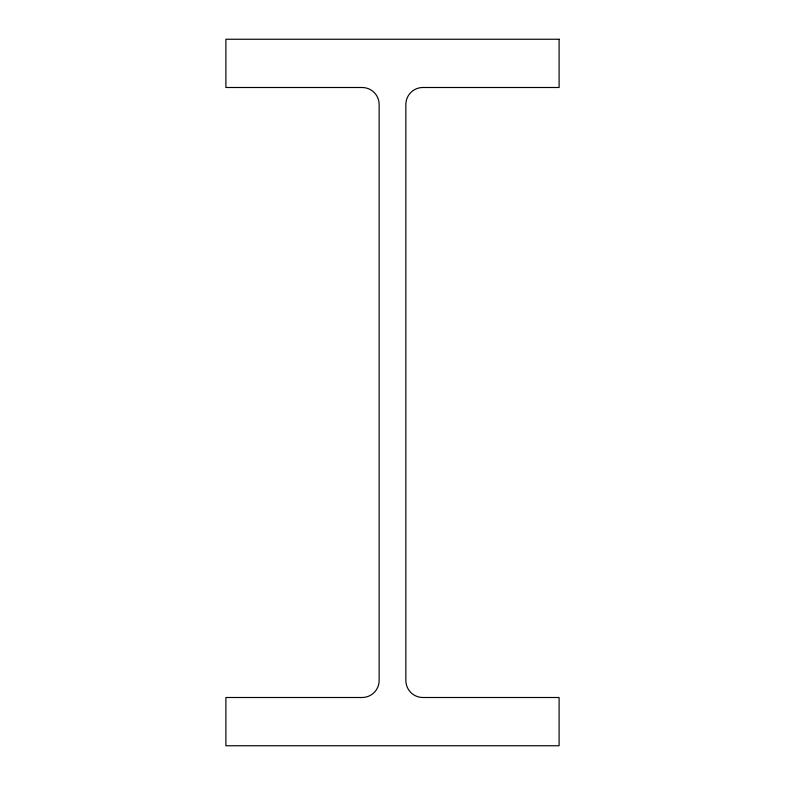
<?xml version="1.0" encoding="UTF-8"?>
<svg xmlns="http://www.w3.org/2000/svg" width="785" height="785" viewBox="0 0 785 785"><rect width="100%" height="100%" fill="white"/><g stroke="black" fill="none" stroke-linecap="round" stroke-linejoin="round"><path stroke-width="1.18" d="M559.106 39.25L225.894 39.25L225.894 87.498L362.13 87.498A17.015 17.015 0 0 1 379.145 104.513L379.145 680.487A17.015 17.015 0 0 1 362.13 697.502L225.894 697.502L225.894 745.75L559.106 745.75L559.106 697.502L422.87 697.502A17.015 17.015 0 0 1 405.855 680.487L405.855 104.513A17.015 17.015 0 0 1 422.87 87.498L559.106 87.498L559.106 39.25"/></g></svg>
